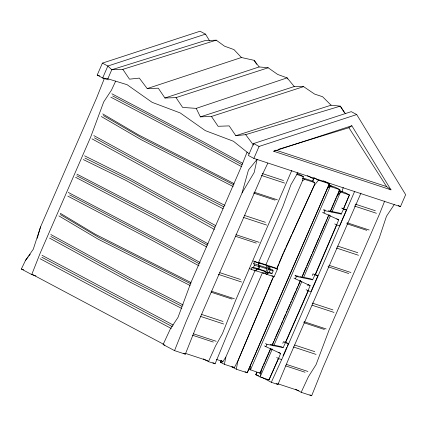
<?xml version="1.0" encoding="UTF-8"?>
<svg xmlns="http://www.w3.org/2000/svg" width="427" height="427" viewBox="0 0 427 427"><rect width="100%" height="100%" fill="white"/><g stroke="black" fill="none" stroke-linecap="round" stroke-linejoin="round"><path stroke-width="0.64" d="M325.502 181.705L329.393 183.775L247.206 372.798L236.296 369.206L237.866 361.039L272.506 278.65M265.893 264.777L302.578 180.616L303.362 176.613L299.284 174.403L296.909 173.618M273.691 276.338L237.866 361.039L234.343 367.604L224.378 364.322L225.846 357.084L262.44 272.704M302.743 177.952L310.883 180.504L314.79 182.58L314.176 185.531L283.298 253.627L276.808 268.973M255.41 270.611L265.028 273.686L265.727 272.645L267.019 272.33L268.439 269.063L267.857 267.75L268.156 266.496L266.95 265.599L258.762 262.909M269.704 268.359L270.003 267.105L269.432 266.421L277.47 269.063L274.118 276.771L266.08 274.123L266.875 274.294L267.58 273.253L268.866 272.938L270.286 269.672L269.704 268.359L267.857 267.75M242.066 192.881L248.455 170.026L257.129 159.34L254.177 172.492L242.066 192.881L186.071 321.664L174.542 350.62L185.329 354.17L196.858 325.214L262.125 175.107L267.809 163.189M37.256 238.293L40.565 226.844L96.561 98.066L104.412 78.349M341.952 191.755L343.249 187.453M40.565 226.844L33.279 249.224L25.503 260.385L21.35 269.031L31.737 274.556L35.932 275.938M312.591 181.913L314.037 177.819L318.483 180.189L329.393 183.775L274.017 310.755M31.737 274.556L40.266 252.939L90.78 136.768L103.729 101.877L111.442 90.177L115.674 81.109M247.073 152.103L241.468 166.311L190.954 282.482L178.006 317.373L170.288 329.073L163.098 344.536L174.542 350.62M384.663 201.064L379.544 213.948L329.03 330.119L316.071 364.642L308.369 376.779L301.179 392.317L295.308 389.194M301.179 392.317L311.662 395.765L323.196 366.985L379.192 238.202L386.488 216.233L394.249 204.586M307.744 285.748L308.203 284.622L310.109 285.631L308.043 290.707L310.957 291.668M281.457 359.507L278.548 358.552L280.608 353.471L278.703 352.462M339.556 225.894L336.647 224.938L338.707 219.862L336.802 218.848M291.833 170.341L236.051 299.343L222.43 333.652L215.507 346.041L208.456 361.626L203.316 358.893M354.533 191.664L284.243 353.988L271.305 382.309L261.591 377.142M208.456 361.626L215.101 363.815L226.95 335.136L255.079 270.44M273.75 311.363L247.206 372.798L244.986 371.613M271.305 382.309L277.95 384.492L289.896 355.846L360.97 193.089M273.024 277.422L273.542 276.189M276.904 268.199L278.452 264.51M278.97 263.278L283.106 253.441M336.706 225.008L315.473 274.577M343.522 209.091L349.409 194.936L345.064 192.625L339.139 190.672M312.313 253.094L318.579 238.501M319.102 237.289L319.887 235.464M320.41 234.247L325.369 222.702M325.892 221.485L326.676 219.659M327.199 218.443L327.979 216.622M330.333 211.151L333.989 202.638M334.512 201.427L336.076 197.776M330.322 215.736L303.453 277.801M331.891 212.086L340.522 192.011L349.409 194.936L343.372 208.984M315.009 274.956L336.807 224.255M221.255 360.425L220.471 362.245L224.378 364.322M329.1 214.701L301.91 277.561M330.413 211.648L339.876 189.663L335.526 187.352L328.278 184.966M108.346 79.854L102.656 77.981L97.201 75.083L102.4 63.127L200.049 31.235L205.504 34.133L209.673 40.955M205.504 34.133L107.855 66.025L102.656 77.981L107.834 78.781L111.767 69.74L205.157 40.565L216.243 40.17L224.538 46.18L233.964 49.591L241.431 57.512L254.172 60.34L259.152 66.938L268.161 67.781L277.699 74.458L287.125 77.869L294.262 86.548L303.602 86.633L314.592 94.079L322.566 96.715L331.074 105.186L340.287 106.142L345.448 113.785M253.601 143.541L248.402 155.497L253.857 158.401L400.451 206.631L405.65 194.675L356.705 114.553L351.25 111.65L253.601 143.541L259.056 146.445L356.705 114.553M253.857 158.401L259.056 146.445M249.747 268.61L251.183 269.373L251.941 267.638L253.483 267.291L258.196 268.845L259.146 266.661L258.431 265.114L253.713 263.56L254.535 261.671L259.253 263.219L258.431 265.114M253.483 267.291L254.428 265.108L253.713 263.56M258.266 263.117L282.946 206.358L290.963 184.624L297.865 172.689M251.183 269.373L255.901 270.926L256.659 269.191L258.196 268.845M258.815 268.994L259.883 266.539L258.511 265.135L266.069 267.622L267.099 268.914L266.032 271.369L264.478 271.289L256.915 268.802L258.815 268.994L266.032 271.369M263.598 273.307L264.478 271.289M266.069 267.622L266.95 265.599M268.636 272.656L270.867 273.392L272.074 273.355L273.141 270.899L272.463 269.725L269.672 268.807M280.608 353.471L265.909 346.665L266.934 344.306L283.133 347.669L285.449 342.673L288.364 343.634L287.302 346.073M310.109 285.631L295.404 278.826L296.429 276.466L312.633 279.829L314.95 274.833L317.859 275.794L311.224 291.059M338.707 219.862L324.002 213.052L325.027 210.692L341.232 214.055L343.548 209.059L346.457 210.02L339.823 225.285M283.053 355.846L286.768 347.295M256.808 372.243L255.746 374.676L260.091 376.982L268.978 379.907L278.612 358.397M261.964 368.213L263.032 365.779M263.566 364.557L264.361 362.731M264.895 361.514L270.227 349.329M272.09 345.064L273.686 341.413M274.219 340.196L275.02 338.365M275.554 337.149L279.285 328.619M279.818 327.402L280.614 325.577M281.147 324.355L282.749 320.704M283.282 319.481L285.679 314M286.213 312.783L287.008 310.957M287.542 309.735L289.944 304.254M290.472 303.037L291.273 301.211M291.806 299.989L295.537 291.465M296.071 290.248L297.667 286.592M298.201 285.375L300.33 280.502M302.465 275.628L306.196 267.099M306.73 265.882L311.79 254.305M270.729 348.838L260.07 373.209L248.776 369.163M272.325 345.187L300.576 280.608M272.33 348.992L260.091 376.982L261.698 368.821L260.07 373.209L258.981 372.632M273.659 345.95L301.857 281.452M278.617 357.943L268.978 379.907L267.894 379.331M285.305 342.689L308.054 290.824M285.556 342.609L308.529 290.371M312.388 181.443L314.037 177.819M283.645 252.224L285.311 248.583M285.866 247.372L291.694 234.642M292.249 233.425L314.176 185.531L318.483 180.189M221.282 360.489L220.471 362.245L222.339 362.859M312.27 275.484L313.044 273.819L314.95 274.833M282.775 343.324L283.544 341.659L285.449 342.673M257.017 372.344L255.746 374.676L258.709 375.648M216.414 359.406L222.947 361.557L225.846 357.084M25.503 260.385L28.251 256.792M29.036 255.768L30.21 254.23M278.367 149.365L348.902 127.716L351.832 125.751L390.988 189.85L273.718 151.265L275.298 150.427M327.183 188.494L330.215 186.487L339.876 189.663L336.599 196.564L340.522 192.011L338.889 191.141M302.578 180.616L304.766 179.441L314.79 182.58M102.4 63.127L107.855 66.025L111.767 69.74L122.848 69.339L129.488 79.166L139.33 78.104L147.208 88.586L158.289 88.192L164.929 98.013L176.015 97.618L182.649 107.439L196.223 108.367L287.125 77.869L287.825 78.995M147.208 88.586L241.431 57.512M164.929 98.013L259.152 66.938M273.718 151.265L351.832 125.751M176.015 97.618L268.161 67.781M196.223 108.367L200.37 116.865L211.456 116.464L303.602 86.633M200.37 116.865L294.262 86.548M211.456 116.464L218.09 126.291L229.176 125.89L235.811 135.711L331.074 105.186M122.848 69.339L216.243 40.17M235.811 135.711L245.653 134.654L340.287 106.142L344.183 112.306M323.773 209.817L325.07 210.084M328.31 210.757L339.326 213.041L341.232 214.055M295.174 275.586L298.414 276.258M299.711 276.531L310.728 278.815L312.633 279.829M270.211 344.37L281.228 346.655L283.133 347.669M107.834 78.781L127.086 84.69L152.135 102.347L180.247 112.963L205.302 130.619L233.409 141.241L249.096 153.779M97.201 75.083L99.731 75.91M275.826 150.149L386.622 186.599L390.988 189.85M323.127 180.813L324.947 181.411M296.829 174.467L303.362 176.613M262.173 173.506L283.539 180.541M355.189 204.111L375.301 210.73M261.388 175.433L284.644 183.082M354.405 206.033L376.406 213.27M342.224 208.237L346.457 210.02M254.113 192.171L277.369 199.82M347.13 222.771L369.125 230.009M253.654 193.105L275.02 200.135M346.671 223.705L366.782 230.324M244.639 215.486L265.38 222.307M337.656 246.091L357.767 252.704M243.427 217.423L266.683 225.072M336.444 248.023L358.44 255.261M235.923 234.685L259.173 242.339M328.939 265.29L350.935 272.527M235.587 236.307L256.323 243.134M327.973 266.704L348.71 273.531M258.34 262.301L275.159 267.836L277.47 269.063M254.385 261.228L259.253 263.219M268.156 266.496L270.003 267.105M268.439 269.063L270.286 269.672M259.883 266.539L267.099 268.914M270.174 269.923L273.141 270.899M254.428 265.108L259.146 266.661M268.514 272.186L272.074 273.355M267.019 272.33L268.866 272.938M251.941 267.638L256.659 269.191M265.727 272.645L267.58 273.253M265.028 273.686L266.875 274.294M219.782 272.656L240.524 279.477M312.169 303.047L332.911 309.874M218.373 274.369L241.623 282.023M312.014 305.182L334.015 312.415M211.093 291.107L234.348 298.761M304.109 321.712L326.105 328.95M211.258 292.249L232 299.071M303.65 322.647L324.387 329.468M201.619 314.421L222.99 321.451M294.635 345.027L314.747 351.645M284.708 342.043L287.408 343.127M200.407 316.359L223.663 324.008M293.424 346.964L316.049 354.405M21.35 269.031L23.747 269.821M193.532 333.829L216.158 341.274M286.544 364.434L307.915 371.463M192.566 335.248L213.303 342.07M285.583 365.848L305.065 372.259M233.062 367.236L231.85 366.841L236.296 369.206M163.098 344.536L164.897 345.128M185.206 353.305L207.832 360.751M277.598 383.702L298.964 390.732M328.566 215.032L329.745 215.576M299.967 280.806L301.147 281.35M270.472 348.645L271.647 349.19M83.313 159.575L125.853 180.37L214.354 229.416M84.957 158.07L130.288 180.461L214.866 227.217M84.573 155.812L129.493 178.144L215.726 225.637M190.922 283.864L99.24 237.69L60.34 214.557M190.127 285.492L98.263 239.248L58.873 215.886M190.96 282.525L95.36 234.29L60.255 213.249M233.163 186.519L141.47 139.88L101.348 116.544M233.996 183.551L138.567 134.921L102.742 113.902M233.959 184.886L142.447 138.316L103.387 115.557M224.949 205.408L174.099 179.452L93.812 135.583M223.807 206.785L175.46 182.121L94.431 137.852M223.059 208.659L173.181 183.204L91.997 138.85M183.114 304.947L131.078 278.388L50.797 234.519M181.966 306.324L132.439 281.057L50.829 236.473M181.822 308.507L130.16 282.146L49.564 238.106M76.935 174.152L154.873 214.557L208.061 243.833M76.86 175.812L153.015 215.416L207.399 245.178M75.574 177.301L149.333 215.79L206.689 247.009M111.863 93.78L202.99 141.657L242.493 163.183M112.685 95.968L200.589 142.138L242.066 164.705M110.833 97.169L195.465 141.599L241.447 166.583M68.256 192.412L159.97 240.598L200.055 262.44M69.665 194.909L157.568 241.074L199.046 263.646M67.813 196.11L152.45 240.534L199.009 265.84M307.387 175.625L313.872 179.057M173.223 325.054L42.033 255.303M398.268 205.467L400.451 206.631M328.582 185.617L330.215 186.487L250.409 370.033L250.387 365.101M302.535 178.251L304.766 179.441M341.643 208.045L343.548 209.059M323.602 209.935L325.027 210.692M322.577 212.294L324.002 213.052M334.741 223.924L336.647 224.938M315.953 274.78L317.859 275.794M295.004 275.709L296.429 276.466M293.979 278.062L295.404 278.826M253.094 260.902L254.535 261.671M306.138 289.698L308.043 290.707M271.812 275.538L274.118 276.771M254.465 270.163L255.901 270.926M265.503 343.548L266.934 344.306M264.478 345.907L265.909 346.665M276.643 357.538L278.548 358.552M309.901 394.831L311.662 395.765M172.353 326.66L41.835 257.246M276.237 383.579L277.95 384.492M40.085 258.735L171.27 328.507M233.227 367.006L234.343 367.604M212.817 362.598L215.101 363.815M183.615 353.257L185.329 354.17M163.738 344.343L31.956 274.257M329.126 184.816L332.041 186.402M339.022 190.202L341.931 191.787M221.778 360.922L222.947 361.557M245.653 134.654L253.531 145.137M348.902 127.716L386.622 186.599M254.172 60.34L256.632 64.312"/></g></svg>
